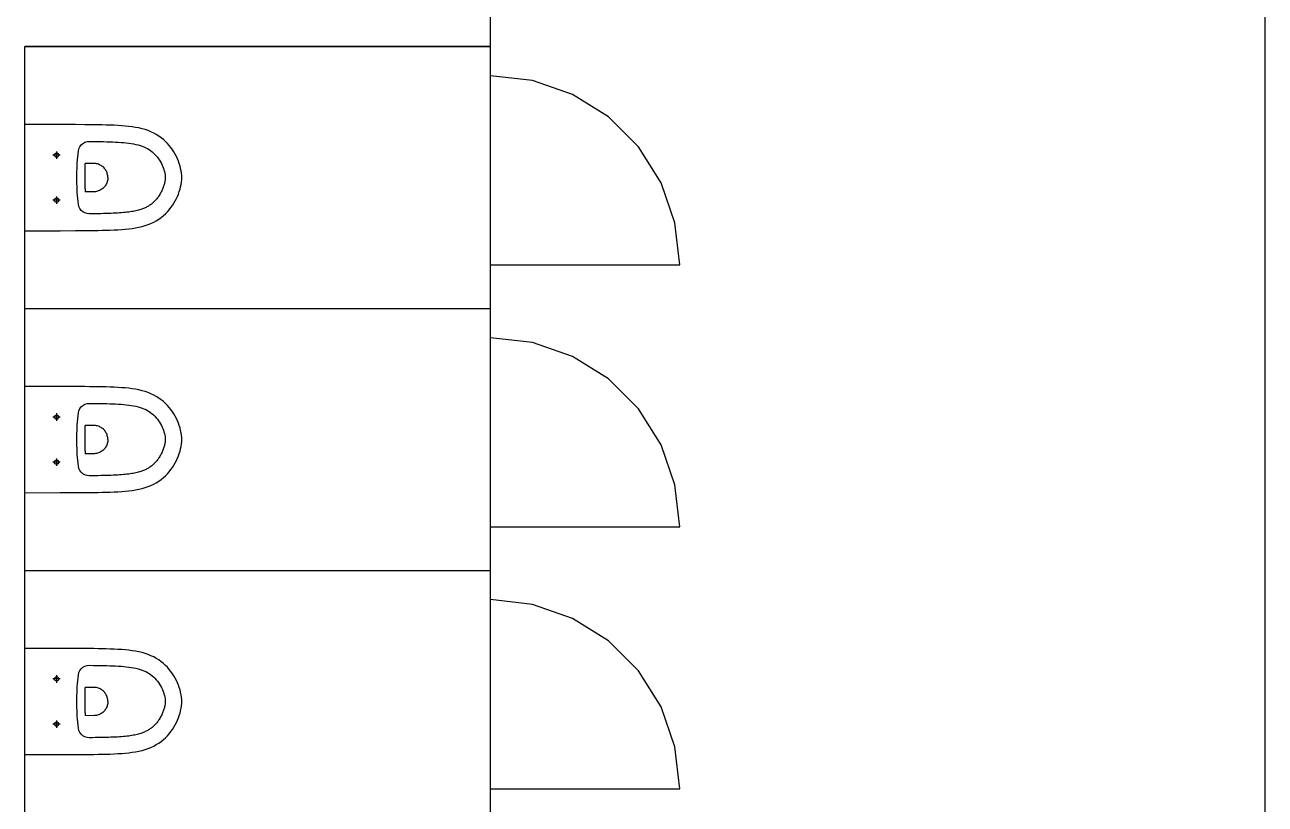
# Model space of a CAD drawing. Header units: centimetres. Extents: x 0 to 12606, y -30 to 2970.
# Drawn here: x 1937.2 to 2150.3, y 1401.7 to 1535.5 of the extents above; entities that cross this region are included whole.
import ezdxf

# ---------------------------------------------------------------- set-up
doc = ezdxf.new("R2010")
doc.units = ezdxf.units.CM
doc.layers.add('SCOTT-CERCEVE', color=7, linetype='CONTINUOUS')
doc.layers.add('SCOTT-MIMARI', color=8, linetype='CONTINUOUS')

msp = doc.modelspace()

# ---------------------------------------------------------------- linework, layer by layer
at = {"layer": 'SCOTT-CERCEVE'}
msp.add_line((2150.3, 0), (2150.3, 2970), dxfattribs=at)
at = {"layer": 'SCOTT-MIMARI'}
for p, q in [((2017.24, 1531.8), (2017.24, 1539.3)), ((2017.24, 1531.8), (1937.24, 1531.8)), ((1937.24, 1531.8), (2017.24, 1531.8)), ((2017.24, 1486.8), (2017.24, 1531.8)), ((1944.21, 1518.41), (1937.24, 1518.42)), ((1937.24, 1500.17), (1937.24, 1518.42)), ((1945.93, 1518.4), (1944.21, 1518.41)), ((1947.55, 1518.39), (1945.93, 1518.4)), ((1948.33, 1518.38), (1947.55, 1518.39)), ((1949.09, 1518.38), (1948.33, 1518.38)), ((1949.82, 1518.37), (1949.09, 1518.38)), ((1950.54, 1518.35), (1949.82, 1518.37)), ((1951.24, 1518.33), (1950.54, 1518.35)), ((1951.92, 1518.31), (1951.24, 1518.33)), ((1952.59, 1518.29), (1951.92, 1518.31)), ((1953.24, 1518.25), (1952.59, 1518.29)), ((1953.88, 1518.21), (1953.24, 1518.25)), ((1954.5, 1518.16), (1953.88, 1518.21)), ((1955.1, 1518.1), (1954.5, 1518.16)), ((1955.69, 1518.02), (1955.1, 1518.1)), ((1956.27, 1517.93), (1955.69, 1518.02)), ((1956.83, 1517.82), (1956.27, 1517.93)), ((1957.38, 1517.69), (1956.83, 1517.82)), ((1957.91, 1517.54), (1957.38, 1517.69)), ((1958.42, 1517.37), (1957.91, 1517.54)), ((1958.91, 1517.17), (1958.42, 1517.37)), ((1959.38, 1516.95), (1958.91, 1517.17)), ((1948.32, 1515.52), (1948.96, 1515.51)), ((1948.96, 1515.51), (1949.58, 1515.5)), ((1949.58, 1515.5), (1950.17, 1515.49)), ((1950.17, 1515.49), (1950.75, 1515.48)), ((1950.75, 1515.48), (1951.3, 1515.47)), ((1951.3, 1515.47), (1951.82, 1515.45)), ((1951.82, 1515.45), (1952.33, 1515.43)), ((1952.33, 1515.43), (1952.82, 1515.41)), ((1952.82, 1515.41), (1953.3, 1515.38)), ((1953.3, 1515.38), (1953.77, 1515.35)), ((1953.77, 1515.35), (1954.23, 1515.31)), ((1954.23, 1515.31), (1954.67, 1515.27)), ((1954.67, 1515.27), (1955.11, 1515.22)), ((1955.11, 1515.22), (1955.53, 1515.16)), ((1955.53, 1515.16), (1955.93, 1515.09)), ((1955.93, 1515.09), (1956.32, 1515.01)), ((1956.32, 1515.01), (1956.69, 1514.92)), ((1956.69, 1514.92), (1957.04, 1514.82)), ((1959.83, 1516.7), (1959.38, 1516.95)), ((1960.25, 1516.43), (1959.83, 1516.7)), ((1960.66, 1516.14), (1960.25, 1516.43)), ((1961.04, 1515.83), (1960.66, 1516.14)), ((1961.39, 1515.51), (1961.04, 1515.83)), ((1961.73, 1515.17), (1961.39, 1515.51)), ((1962.04, 1514.82), (1961.73, 1515.17)), ((1943.33, 1513.17), (1942.05, 1513.17)), ((1942.69, 1513.81), (1942.69, 1512.53)), ((1946.3, 1512.36), (1946.35, 1512.87)), ((1946.35, 1512.87), (1946.4, 1513.37)), ((1946.4, 1513.37), (1946.46, 1513.88)), ((1957.04, 1514.82), (1957.38, 1514.71)), ((1957.38, 1514.71), (1957.71, 1514.58)), ((1957.71, 1514.58), (1958.01, 1514.44)), ((1958.01, 1514.44), (1958.31, 1514.29)), ((1958.31, 1514.29), (1958.59, 1514.12)), ((1958.59, 1514.12), (1958.85, 1513.93)), ((1958.85, 1513.93), (1959.11, 1513.73)), ((1959.11, 1513.73), (1959.35, 1513.52)), ((1959.35, 1513.52), (1959.58, 1513.29)), ((1959.58, 1513.29), (1959.8, 1513.05)), ((1959.8, 1513.05), (1960.01, 1512.8)), ((1960.01, 1512.8), (1960.2, 1512.54)), ((1962.33, 1514.45), (1962.04, 1514.82)), ((1962.6, 1514.08), (1962.33, 1514.45)), ((1962.85, 1513.7), (1962.6, 1514.08)), ((1963.07, 1513.31), (1962.85, 1513.7)), ((1963.28, 1512.92), (1963.07, 1513.31)), ((1963.47, 1512.52), (1963.28, 1512.92)), ((1946.19, 1510.32), (1946.21, 1510.83)), ((1946.21, 1510.83), (1946.23, 1511.34)), ((1946.23, 1511.34), (1946.26, 1511.85)), ((1946.26, 1511.85), (1946.3, 1512.36)), ((1948.98, 1511.73), (1947.62, 1511.72)), ((1947.62, 1511.22), (1947.62, 1511.72)), ((1947.62, 1511), (1947.62, 1511.22)), ((1947.62, 1510.13), (1947.62, 1511)), ((1949.18, 1511.73), (1948.98, 1511.73)), ((1949.37, 1511.71), (1949.18, 1511.73)), ((1949.55, 1511.68), (1949.37, 1511.71)), ((1949.72, 1511.64), (1949.55, 1511.68)), ((1949.89, 1511.59), (1949.72, 1511.64)), ((1950.05, 1511.52), (1949.89, 1511.59)), ((1950.2, 1511.45), (1950.05, 1511.52)), ((1950.34, 1511.37), (1950.2, 1511.45)), ((1950.48, 1511.28), (1950.34, 1511.37)), ((1950.61, 1511.18), (1950.48, 1511.28)), ((1950.73, 1511.07), (1950.61, 1511.18)), ((1950.85, 1510.95), (1950.73, 1511.07)), ((1950.96, 1510.83), (1950.85, 1510.95)), ((1951.06, 1510.7), (1950.96, 1510.83)), ((1951.15, 1510.56), (1951.06, 1510.7)), ((1960.2, 1512.54), (1960.38, 1512.28)), ((1960.38, 1512.28), (1960.54, 1512)), ((1960.54, 1512), (1960.69, 1511.73)), ((1960.69, 1511.73), (1960.82, 1511.45)), ((1960.82, 1511.45), (1960.95, 1511.17)), ((1960.95, 1511.17), (1961.05, 1510.89)), ((1961.05, 1510.89), (1961.14, 1510.61)), ((1963.63, 1512.11), (1963.47, 1512.52)), ((1963.78, 1511.7), (1963.63, 1512.11)), ((1963.91, 1511.29), (1963.78, 1511.7)), ((1964.01, 1510.88), (1963.91, 1511.29)), ((1964.09, 1510.47), (1964.01, 1510.88)), ((1946.18, 1509.81), (1946.19, 1510.32)), ((1946.18, 1509.3), (1946.18, 1509.81)), ((1946.18, 1508.79), (1946.18, 1509.3)), ((1946.19, 1508.28), (1946.18, 1508.79)), ((1947.62, 1509.09), (1947.62, 1510.13)), ((1947.62, 1508.25), (1947.62, 1509.09)), ((1951.23, 1510.42), (1951.15, 1510.56)), ((1951.3, 1510.27), (1951.23, 1510.42)), ((1951.36, 1510.11), (1951.3, 1510.27)), ((1951.36, 1508.48), (1951.3, 1508.33)), ((1951.41, 1509.95), (1951.36, 1510.11)), ((1951.41, 1508.64), (1951.36, 1508.48)), ((1951.45, 1509.79), (1951.41, 1509.95)), ((1951.45, 1508.8), (1951.41, 1508.64)), ((1951.48, 1509.63), (1951.45, 1509.79)), ((1951.48, 1508.97), (1951.45, 1508.8)), ((1951.49, 1509.46), (1951.48, 1509.63)), ((1951.49, 1509.13), (1951.48, 1508.97)), ((1951.5, 1509.3), (1951.49, 1509.46)), ((1951.5, 1509.3), (1951.49, 1509.13)), ((1961.14, 1510.61), (1961.22, 1510.33)), ((1961.22, 1510.33), (1961.28, 1510.06)), ((1961.28, 1508.55), (1961.25, 1508.41)), ((1961.28, 1510.06), (1961.32, 1509.8)), ((1961.3, 1508.68), (1961.28, 1508.55)), ((1961.32, 1508.81), (1961.3, 1508.68)), ((1961.32, 1509.8), (1961.34, 1509.55)), ((1961.33, 1508.94), (1961.32, 1508.81)), ((1961.34, 1509.06), (1961.33, 1508.94)), ((1961.34, 1509.55), (1961.35, 1509.3)), ((1961.35, 1509.18), (1961.34, 1509.06)), ((1961.35, 1509.3), (1961.35, 1509.18)), ((1964.15, 1510.05), (1964.09, 1510.47)), ((1964.09, 1508.13), (1964.15, 1508.54)), ((1964.19, 1509.64), (1964.15, 1510.05)), ((1964.15, 1508.54), (1964.19, 1508.95)), ((1964.19, 1509.3), (1964.19, 1509.64)), ((1964.19, 1508.95), (1964.19, 1509.3)), ((1946.21, 1507.76), (1946.19, 1508.28)), ((1946.23, 1507.25), (1946.21, 1507.76)), ((1946.26, 1506.75), (1946.23, 1507.25)), ((1946.3, 1506.24), (1946.26, 1506.75)), ((1947.62, 1507.37), (1947.62, 1508.25)), ((1947.62, 1507.37), (1947.62, 1506.87)), ((1948.99, 1506.86), (1947.62, 1506.87)), ((1949.19, 1506.87), (1948.99, 1506.86)), ((1949.38, 1506.88), (1949.19, 1506.87)), ((1949.56, 1506.91), (1949.38, 1506.88)), ((1949.74, 1506.96), (1949.56, 1506.91)), ((1949.9, 1507.01), (1949.74, 1506.96)), ((1950.06, 1507.07), (1949.9, 1507.01)), ((1950.21, 1507.15), (1950.06, 1507.07)), ((1950.35, 1507.23), (1950.21, 1507.15)), ((1950.49, 1507.32), (1950.35, 1507.23)), ((1950.62, 1507.42), (1950.49, 1507.32)), ((1950.74, 1507.53), (1950.62, 1507.42)), ((1950.85, 1507.64), (1950.74, 1507.53)), ((1950.96, 1507.77), (1950.85, 1507.64)), ((1951.06, 1507.9), (1950.96, 1507.77)), ((1951.15, 1508.04), (1951.06, 1507.9)), ((1951.23, 1508.18), (1951.15, 1508.04)), ((1951.3, 1508.33), (1951.23, 1508.18)), ((1960.42, 1506.38), (1960.32, 1506.23)), ((1960.51, 1506.54), (1960.42, 1506.38)), ((1960.6, 1506.7), (1960.51, 1506.54)), ((1960.68, 1506.85), (1960.6, 1506.7)), ((1960.76, 1507.01), (1960.68, 1506.85)), ((1960.84, 1507.17), (1960.76, 1507.01)), ((1960.91, 1507.33), (1960.84, 1507.17)), ((1960.97, 1507.5), (1960.91, 1507.33)), ((1961.03, 1507.66), (1960.97, 1507.5)), ((1961.09, 1507.81), (1961.03, 1507.66)), ((1961.14, 1507.97), (1961.09, 1507.81)), ((1961.18, 1508.12), (1961.14, 1507.97)), ((1961.22, 1508.27), (1961.18, 1508.12)), ((1961.25, 1508.41), (1961.22, 1508.27)), ((1963.47, 1506.08), (1963.63, 1506.48)), ((1963.63, 1506.48), (1963.78, 1506.89)), ((1963.78, 1506.89), (1963.91, 1507.3)), ((1963.91, 1507.3), (1964.01, 1507.72)), ((1964.01, 1507.72), (1964.09, 1508.13)), ((1943.33, 1505.42), (1942.05, 1505.42)), ((1942.69, 1506.06), (1942.69, 1504.78)), ((1946.35, 1505.73), (1946.3, 1506.24)), ((1946.4, 1505.22), (1946.35, 1505.73)), ((1946.46, 1504.71), (1946.4, 1505.22)), ((1958.22, 1504.26), (1958.08, 1504.18)), ((1958.35, 1504.33), (1958.22, 1504.26)), ((1958.48, 1504.41), (1958.35, 1504.33)), ((1958.61, 1504.49), (1958.48, 1504.41)), ((1958.74, 1504.58), (1958.61, 1504.49)), ((1958.86, 1504.67), (1958.74, 1504.58)), ((1958.98, 1504.76), (1958.86, 1504.67)), ((1959.1, 1504.85), (1958.98, 1504.76)), ((1959.22, 1504.96), (1959.1, 1504.85)), ((1959.34, 1505.06), (1959.22, 1504.96)), ((1959.45, 1505.17), (1959.34, 1505.06)), ((1959.57, 1505.29), (1959.45, 1505.17)), ((1959.68, 1505.41), (1959.57, 1505.29)), ((1959.79, 1505.53), (1959.68, 1505.41)), ((1959.9, 1505.66), (1959.79, 1505.53)), ((1960.01, 1505.8), (1959.9, 1505.66)), ((1960.12, 1505.94), (1960.01, 1505.8)), ((1960.22, 1506.08), (1960.12, 1505.94)), ((1960.32, 1506.23), (1960.22, 1506.08)), ((1962.33, 1504.14), (1962.6, 1504.51)), ((1962.6, 1504.51), (1962.85, 1504.9)), ((1962.85, 1504.9), (1963.07, 1505.28)), ((1963.07, 1505.28), (1963.28, 1505.68)), ((1963.28, 1505.68), (1963.47, 1506.08)), ((1948.84, 1503.08), (1948.32, 1503.08)), ((1949.35, 1503.09), (1948.84, 1503.08)), ((1949.83, 1503.09), (1949.35, 1503.09)), ((1950.31, 1503.1), (1949.83, 1503.09)), ((1950.76, 1503.11), (1950.31, 1503.1)), ((1951.2, 1503.12), (1950.76, 1503.11)), ((1951.62, 1503.14), (1951.2, 1503.12)), ((1952.03, 1503.15), (1951.62, 1503.14)), ((1952.43, 1503.17), (1952.03, 1503.15)), ((1952.8, 1503.18), (1952.43, 1503.17)), ((1953.17, 1503.2), (1952.8, 1503.18)), ((1953.52, 1503.23), (1953.17, 1503.2)), ((1953.86, 1503.25), (1953.52, 1503.23)), ((1954.18, 1503.28), (1953.86, 1503.25)), ((1954.49, 1503.31), (1954.18, 1503.28)), ((1954.79, 1503.34), (1954.49, 1503.31)), ((1955.08, 1503.37), (1954.79, 1503.34)), ((1955.35, 1503.41), (1955.08, 1503.37)), ((1955.61, 1503.45), (1955.35, 1503.41)), ((1955.86, 1503.49), (1955.61, 1503.45)), ((1956.1, 1503.54), (1955.86, 1503.49)), ((1956.33, 1503.59), (1956.1, 1503.54)), ((1956.55, 1503.64), (1956.33, 1503.59)), ((1956.76, 1503.69), (1956.55, 1503.64)), ((1956.95, 1503.74), (1956.76, 1503.69)), ((1957.14, 1503.8), (1956.95, 1503.74)), ((1957.32, 1503.86), (1957.14, 1503.8)), ((1957.48, 1503.92), (1957.32, 1503.86)), ((1957.64, 1503.98), (1957.48, 1503.92)), ((1957.79, 1504.05), (1957.64, 1503.98)), ((1957.94, 1504.12), (1957.79, 1504.05)), ((1958.08, 1504.18), (1957.94, 1504.12)), ((1959.83, 1501.89), (1960.25, 1502.16)), ((1960.25, 1502.16), (1960.66, 1502.45)), ((1960.66, 1502.45), (1961.04, 1502.76)), ((1961.04, 1502.76), (1961.39, 1503.08)), ((1961.39, 1503.08), (1961.73, 1503.42)), ((1961.73, 1503.42), (1962.04, 1503.77)), ((1962.04, 1503.77), (1962.33, 1504.14)), ((1937.24, 1500.17), (1943.31, 1500.18)), ((1943.31, 1500.18), (1945.93, 1500.19)), ((1945.93, 1500.19), (1947.55, 1500.2)), ((1947.55, 1500.2), (1948.33, 1500.21)), ((1948.33, 1500.21), (1949.09, 1500.22)), ((1949.09, 1500.22), (1949.82, 1500.23)), ((1949.82, 1500.23), (1950.54, 1500.24)), ((1950.54, 1500.24), (1951.24, 1500.26)), ((1951.24, 1500.26), (1951.92, 1500.28)), ((1951.92, 1500.28), (1952.59, 1500.31)), ((1952.59, 1500.31), (1953.24, 1500.34)), ((1953.24, 1500.34), (1953.88, 1500.38)), ((1953.88, 1500.38), (1954.5, 1500.43)), ((1954.5, 1500.43), (1955.1, 1500.49)), ((1955.1, 1500.49), (1955.69, 1500.57)), ((1955.69, 1500.57), (1956.27, 1500.66)), ((1956.27, 1500.66), (1956.83, 1500.77)), ((1956.83, 1500.77), (1957.38, 1500.9)), ((1957.38, 1500.9), (1957.91, 1501.05)), ((1957.91, 1501.05), (1958.42, 1501.22)), ((1958.42, 1501.22), (1958.91, 1501.42)), ((1958.91, 1501.42), (1959.38, 1501.65)), ((1959.38, 1501.65), (1959.83, 1501.89)), ((1937.24, 1486.8), (2017.24, 1486.8)), ((2017.24, 1441.8), (2017.24, 1486.8)), ((1944.21, 1473.41), (1937.24, 1473.42)), ((1937.24, 1455.17), (1937.24, 1473.42)), ((1945.93, 1473.4), (1944.21, 1473.41)), ((1947.55, 1473.39), (1945.93, 1473.4)), ((1948.33, 1473.38), (1947.55, 1473.39)), ((1949.09, 1473.38), (1948.33, 1473.38)), ((1949.82, 1473.37), (1949.09, 1473.38)), ((1950.54, 1473.35), (1949.82, 1473.37)), ((1951.24, 1473.33), (1950.54, 1473.35)), ((1951.92, 1473.31), (1951.24, 1473.33)), ((1952.59, 1473.29), (1951.92, 1473.31)), ((1953.24, 1473.25), (1952.59, 1473.29)), ((1953.88, 1473.21), (1953.24, 1473.25)), ((1954.5, 1473.16), (1953.88, 1473.21)), ((1955.1, 1473.1), (1954.5, 1473.16)), ((1955.69, 1473.02), (1955.1, 1473.1)), ((1956.27, 1472.93), (1955.69, 1473.02)), ((1956.83, 1472.82), (1956.27, 1472.93)), ((1957.38, 1472.69), (1956.83, 1472.82)), ((1957.91, 1472.54), (1957.38, 1472.69)), ((1958.42, 1472.37), (1957.91, 1472.54)), ((1958.91, 1472.17), (1958.42, 1472.37)), ((1948.32, 1470.52), (1948.96, 1470.51)), ((1948.96, 1470.51), (1949.58, 1470.5)), ((1949.58, 1470.5), (1950.17, 1470.49)), ((1950.17, 1470.49), (1950.75, 1470.48)), ((1950.75, 1470.48), (1951.3, 1470.47)), ((1951.3, 1470.47), (1951.82, 1470.45)), ((1951.82, 1470.45), (1952.33, 1470.43)), ((1952.33, 1470.43), (1952.82, 1470.41)), ((1952.82, 1470.41), (1953.3, 1470.38)), ((1953.3, 1470.38), (1953.77, 1470.35)), ((1953.77, 1470.35), (1954.23, 1470.31)), ((1954.23, 1470.31), (1954.67, 1470.27)), ((1954.67, 1470.27), (1955.11, 1470.22)), ((1955.11, 1470.22), (1955.53, 1470.16)), ((1955.53, 1470.16), (1955.93, 1470.09)), ((1959.38, 1471.95), (1958.91, 1472.17)), ((1959.83, 1471.7), (1959.38, 1471.95)), ((1960.25, 1471.43), (1959.83, 1471.7)), ((1960.66, 1471.14), (1960.25, 1471.43)), ((1961.04, 1470.83), (1960.66, 1471.14)), ((1961.39, 1470.51), (1961.04, 1470.83)), ((1961.73, 1470.17), (1961.39, 1470.51)), ((1962.04, 1469.82), (1961.73, 1470.17)), ((1943.33, 1468.17), (1942.05, 1468.17)), ((1942.69, 1468.81), (1942.69, 1467.53)), ((1946.35, 1467.87), (1946.4, 1468.37)), ((1946.4, 1468.37), (1946.46, 1468.88)), ((1955.93, 1470.09), (1956.32, 1470.01)), ((1956.32, 1470.01), (1956.69, 1469.92)), ((1956.69, 1469.92), (1957.04, 1469.82)), ((1957.04, 1469.82), (1957.38, 1469.71)), ((1957.38, 1469.71), (1957.71, 1469.58)), ((1957.71, 1469.58), (1958.01, 1469.44)), ((1958.01, 1469.44), (1958.31, 1469.29)), ((1958.31, 1469.29), (1958.59, 1469.12)), ((1958.59, 1469.12), (1958.85, 1468.93)), ((1958.85, 1468.93), (1959.11, 1468.73)), ((1959.11, 1468.73), (1959.35, 1468.52)), ((1959.35, 1468.52), (1959.58, 1468.29)), ((1959.58, 1468.29), (1959.8, 1468.05)), ((1959.8, 1468.05), (1960.01, 1467.8)), ((1962.33, 1469.45), (1962.04, 1469.82)), ((1962.6, 1469.08), (1962.33, 1469.45)), ((1962.85, 1468.7), (1962.6, 1469.08)), ((1963.07, 1468.31), (1962.85, 1468.7)), ((1963.28, 1467.92), (1963.07, 1468.31)), ((1946.21, 1465.83), (1946.23, 1466.34)), ((1946.23, 1466.34), (1946.26, 1466.85)), ((1946.26, 1466.85), (1946.3, 1467.36)), ((1946.3, 1467.36), (1946.35, 1467.87)), ((1948.98, 1466.73), (1947.62, 1466.72)), ((1947.62, 1466.22), (1947.62, 1466.72)), ((1947.62, 1466), (1947.62, 1466.22)), ((1947.62, 1465.13), (1947.62, 1466)), ((1949.18, 1466.73), (1948.98, 1466.73)), ((1949.37, 1466.71), (1949.18, 1466.73)), ((1949.55, 1466.68), (1949.37, 1466.71)), ((1949.72, 1466.64), (1949.55, 1466.68)), ((1949.89, 1466.59), (1949.72, 1466.64)), ((1950.05, 1466.52), (1949.89, 1466.59)), ((1950.2, 1466.45), (1950.05, 1466.52)), ((1950.34, 1466.37), (1950.2, 1466.45)), ((1950.48, 1466.28), (1950.34, 1466.37)), ((1950.61, 1466.18), (1950.48, 1466.28)), ((1950.73, 1466.07), (1950.61, 1466.18)), ((1950.85, 1465.95), (1950.73, 1466.07)), ((1950.96, 1465.83), (1950.85, 1465.95)), ((1960.01, 1467.8), (1960.2, 1467.54)), ((1960.2, 1467.54), (1960.38, 1467.28)), ((1960.38, 1467.28), (1960.54, 1467)), ((1960.54, 1467), (1960.69, 1466.73)), ((1960.69, 1466.73), (1960.82, 1466.45)), ((1960.82, 1466.45), (1960.95, 1466.17)), ((1960.95, 1466.17), (1961.05, 1465.89)), ((1961.05, 1465.89), (1961.14, 1465.61)), ((1963.47, 1467.52), (1963.28, 1467.92)), ((1963.63, 1467.11), (1963.47, 1467.52)), ((1963.78, 1466.7), (1963.63, 1467.11)), ((1963.91, 1466.29), (1963.78, 1466.7)), ((1964.01, 1465.88), (1963.91, 1466.29)), ((1964.09, 1465.47), (1964.01, 1465.88)), ((1946.18, 1464.81), (1946.19, 1465.32)), ((1946.18, 1464.3), (1946.18, 1464.81)), ((1946.18, 1463.79), (1946.18, 1464.3)), ((1946.19, 1463.28), (1946.18, 1463.79)), ((1946.19, 1465.32), (1946.21, 1465.83)), ((1947.62, 1464.09), (1947.62, 1465.13)), ((1947.62, 1463.25), (1947.62, 1464.09)), ((1951.06, 1465.7), (1950.96, 1465.83)), ((1951.15, 1465.56), (1951.06, 1465.7)), ((1951.23, 1465.42), (1951.15, 1465.56)), ((1951.3, 1465.27), (1951.23, 1465.42)), ((1951.36, 1465.11), (1951.3, 1465.27)), ((1951.41, 1464.95), (1951.36, 1465.11)), ((1951.45, 1464.79), (1951.41, 1464.95)), ((1951.45, 1463.8), (1951.41, 1463.64)), ((1951.48, 1464.63), (1951.45, 1464.79)), ((1951.48, 1463.97), (1951.45, 1463.8)), ((1951.49, 1464.46), (1951.48, 1464.63)), ((1951.49, 1464.13), (1951.48, 1463.97)), ((1951.5, 1464.3), (1951.49, 1464.46)), ((1951.5, 1464.3), (1951.49, 1464.13)), ((1961.14, 1465.61), (1961.22, 1465.33)), ((1961.22, 1465.33), (1961.28, 1465.06)), ((1961.28, 1465.06), (1961.32, 1464.8)), ((1961.32, 1463.81), (1961.3, 1463.68)), ((1961.32, 1464.8), (1961.34, 1464.55)), ((1961.33, 1463.94), (1961.32, 1463.81)), ((1961.34, 1464.06), (1961.33, 1463.94)), ((1961.34, 1464.55), (1961.35, 1464.3)), ((1961.35, 1464.18), (1961.34, 1464.06)), ((1961.35, 1464.3), (1961.35, 1464.18)), ((1964.15, 1465.05), (1964.09, 1465.47)), ((1964.19, 1464.64), (1964.15, 1465.05)), ((1964.15, 1463.54), (1964.19, 1463.95)), ((1964.19, 1464.3), (1964.19, 1464.64)), ((1964.19, 1463.95), (1964.19, 1464.3)), ((1946.21, 1462.76), (1946.19, 1463.28)), ((1946.23, 1462.25), (1946.21, 1462.76)), ((1946.26, 1461.75), (1946.23, 1462.25)), ((1946.3, 1461.24), (1946.26, 1461.75)), ((1947.62, 1462.37), (1947.62, 1463.25)), ((1947.62, 1462.37), (1947.62, 1461.87)), ((1948.99, 1461.86), (1947.62, 1461.87)), ((1949.19, 1461.87), (1948.99, 1461.86)), ((1949.38, 1461.88), (1949.19, 1461.87)), ((1949.56, 1461.91), (1949.38, 1461.88)), ((1949.74, 1461.96), (1949.56, 1461.91)), ((1949.9, 1462.01), (1949.74, 1461.96)), ((1950.06, 1462.07), (1949.9, 1462.01)), ((1950.21, 1462.15), (1950.06, 1462.07)), ((1950.35, 1462.23), (1950.21, 1462.15)), ((1950.49, 1462.32), (1950.35, 1462.23)), ((1950.62, 1462.42), (1950.49, 1462.32)), ((1950.74, 1462.53), (1950.62, 1462.42)), ((1950.85, 1462.64), (1950.74, 1462.53)), ((1950.96, 1462.77), (1950.85, 1462.64)), ((1951.06, 1462.9), (1950.96, 1462.77)), ((1951.15, 1463.04), (1951.06, 1462.9)), ((1951.23, 1463.18), (1951.15, 1463.04)), ((1951.3, 1463.33), (1951.23, 1463.18)), ((1951.36, 1463.48), (1951.3, 1463.33)), ((1951.41, 1463.64), (1951.36, 1463.48)), ((1960.6, 1461.7), (1960.51, 1461.54)), ((1960.68, 1461.85), (1960.6, 1461.7)), ((1960.76, 1462.01), (1960.68, 1461.85)), ((1960.84, 1462.17), (1960.76, 1462.01)), ((1960.91, 1462.33), (1960.84, 1462.17)), ((1960.97, 1462.5), (1960.91, 1462.33)), ((1961.03, 1462.66), (1960.97, 1462.5)), ((1961.09, 1462.81), (1961.03, 1462.66)), ((1961.14, 1462.97), (1961.09, 1462.81)), ((1961.18, 1463.12), (1961.14, 1462.97)), ((1961.22, 1463.27), (1961.18, 1463.12)), ((1961.25, 1463.41), (1961.22, 1463.27)), ((1961.28, 1463.55), (1961.25, 1463.41)), ((1961.3, 1463.68), (1961.28, 1463.55)), ((1963.63, 1461.48), (1963.78, 1461.89)), ((1963.78, 1461.89), (1963.91, 1462.3)), ((1963.91, 1462.3), (1964.01, 1462.72)), ((1964.01, 1462.72), (1964.09, 1463.13)), ((1964.09, 1463.13), (1964.15, 1463.54)), ((1943.33, 1460.42), (1942.05, 1460.42)), ((1942.69, 1461.06), (1942.69, 1459.78)), ((1946.35, 1460.73), (1946.3, 1461.24)), ((1946.4, 1460.22), (1946.35, 1460.73)), ((1946.46, 1459.71), (1946.4, 1460.22)), ((1958.61, 1459.49), (1958.48, 1459.41)), ((1958.74, 1459.58), (1958.61, 1459.49)), ((1958.86, 1459.67), (1958.74, 1459.58)), ((1958.98, 1459.76), (1958.86, 1459.67)), ((1959.1, 1459.85), (1958.98, 1459.76)), ((1959.22, 1459.96), (1959.1, 1459.85)), ((1959.34, 1460.06), (1959.22, 1459.96)), ((1959.45, 1460.17), (1959.34, 1460.06)), ((1959.57, 1460.29), (1959.45, 1460.17)), ((1959.68, 1460.41), (1959.57, 1460.29)), ((1959.79, 1460.53), (1959.68, 1460.41)), ((1959.9, 1460.66), (1959.79, 1460.53)), ((1960.01, 1460.8), (1959.9, 1460.66)), ((1960.12, 1460.94), (1960.01, 1460.8)), ((1960.22, 1461.08), (1960.12, 1460.94)), ((1960.32, 1461.23), (1960.22, 1461.08)), ((1960.42, 1461.38), (1960.32, 1461.23)), ((1960.51, 1461.54), (1960.42, 1461.38)), ((1962.33, 1459.14), (1962.6, 1459.51)), ((1962.6, 1459.51), (1962.85, 1459.9)), ((1962.85, 1459.9), (1963.07, 1460.28)), ((1963.07, 1460.28), (1963.28, 1460.68)), ((1963.28, 1460.68), (1963.47, 1461.08)), ((1963.47, 1461.08), (1963.63, 1461.48)), ((1948.84, 1458.08), (1948.32, 1458.08)), ((1949.35, 1458.09), (1948.84, 1458.08)), ((1949.83, 1458.09), (1949.35, 1458.09)), ((1950.31, 1458.1), (1949.83, 1458.09)), ((1950.76, 1458.11), (1950.31, 1458.1)), ((1951.2, 1458.12), (1950.76, 1458.11)), ((1951.62, 1458.14), (1951.2, 1458.12)), ((1952.03, 1458.15), (1951.62, 1458.14)), ((1952.43, 1458.17), (1952.03, 1458.15)), ((1952.8, 1458.18), (1952.43, 1458.17)), ((1953.17, 1458.2), (1952.8, 1458.18)), ((1953.52, 1458.23), (1953.17, 1458.2)), ((1953.86, 1458.25), (1953.52, 1458.23)), ((1954.18, 1458.28), (1953.86, 1458.25)), ((1954.49, 1458.31), (1954.18, 1458.28)), ((1954.79, 1458.34), (1954.49, 1458.31)), ((1955.08, 1458.37), (1954.79, 1458.34)), ((1955.35, 1458.41), (1955.08, 1458.37)), ((1955.61, 1458.45), (1955.35, 1458.41)), ((1955.86, 1458.49), (1955.61, 1458.45)), ((1956.1, 1458.54), (1955.86, 1458.49)), ((1956.33, 1458.59), (1956.1, 1458.54)), ((1956.55, 1458.64), (1956.33, 1458.59)), ((1956.76, 1458.69), (1956.55, 1458.64)), ((1956.95, 1458.74), (1956.76, 1458.69)), ((1957.14, 1458.8), (1956.95, 1458.74)), ((1957.32, 1458.86), (1957.14, 1458.8)), ((1957.48, 1458.92), (1957.32, 1458.86)), ((1957.64, 1458.98), (1957.48, 1458.92)), ((1957.79, 1459.05), (1957.64, 1458.98)), ((1957.94, 1459.12), (1957.79, 1459.05)), ((1958.08, 1459.18), (1957.94, 1459.12)), ((1958.22, 1459.26), (1958.08, 1459.18)), ((1958.35, 1459.33), (1958.22, 1459.26)), ((1958.48, 1459.41), (1958.35, 1459.33)), ((1960.25, 1457.16), (1960.66, 1457.45)), ((1960.66, 1457.45), (1961.04, 1457.76)), ((1961.04, 1457.76), (1961.39, 1458.08)), ((1961.39, 1458.08), (1961.73, 1458.42)), ((1961.73, 1458.42), (1962.04, 1458.77)), ((1962.04, 1458.77), (1962.33, 1459.14)), ((1948.33, 1455.21), (1949.09, 1455.22)), ((1949.09, 1455.22), (1949.82, 1455.23)), ((1949.82, 1455.23), (1950.54, 1455.24)), ((1950.54, 1455.24), (1951.24, 1455.26)), ((1951.24, 1455.26), (1951.92, 1455.28)), ((1951.92, 1455.28), (1952.59, 1455.31)), ((1952.59, 1455.31), (1953.24, 1455.34)), ((1953.24, 1455.34), (1953.88, 1455.38)), ((1953.88, 1455.38), (1954.5, 1455.43)), ((1954.5, 1455.43), (1955.1, 1455.49)), ((1955.1, 1455.49), (1955.69, 1455.57)), ((1955.69, 1455.57), (1956.27, 1455.66)), ((1956.27, 1455.66), (1956.83, 1455.77)), ((1956.83, 1455.77), (1957.38, 1455.9)), ((1957.38, 1455.9), (1957.91, 1456.05)), ((1957.91, 1456.05), (1958.42, 1456.22)), ((1958.42, 1456.22), (1958.91, 1456.42)), ((1958.91, 1456.42), (1959.38, 1456.65)), ((1959.38, 1456.65), (1959.83, 1456.89)), ((1959.83, 1456.89), (1960.25, 1457.16)), ((1937.24, 1455.17), (1943.31, 1455.18)), ((1943.31, 1455.18), (1945.93, 1455.19)), ((1945.93, 1455.19), (1947.55, 1455.2)), ((1947.55, 1455.2), (1948.33, 1455.21)), ((1937.24, 1441.8), (2017.24, 1441.8)), ((2017.24, 1396.8), (2017.24, 1441.8)), ((1944.21, 1428.41), (1937.24, 1428.42)), ((1937.24, 1410.17), (1937.24, 1428.42)), ((1945.93, 1428.4), (1944.21, 1428.41)), ((1947.55, 1428.39), (1945.93, 1428.4)), ((1948.33, 1428.38), (1947.55, 1428.39)), ((1949.09, 1428.38), (1948.33, 1428.38)), ((1949.82, 1428.37), (1949.09, 1428.38)), ((1950.54, 1428.35), (1949.82, 1428.37)), ((1951.24, 1428.33), (1950.54, 1428.35)), ((1951.92, 1428.31), (1951.24, 1428.33)), ((1952.59, 1428.29), (1951.92, 1428.31)), ((1953.24, 1428.25), (1952.59, 1428.29)), ((1953.88, 1428.21), (1953.24, 1428.25)), ((1954.5, 1428.16), (1953.88, 1428.21)), ((1955.1, 1428.1), (1954.5, 1428.16)), ((1955.69, 1428.02), (1955.1, 1428.1)), ((1956.27, 1427.93), (1955.69, 1428.02)), ((1956.83, 1427.82), (1956.27, 1427.93)), ((1957.38, 1427.69), (1956.83, 1427.82)), ((1957.91, 1427.54), (1957.38, 1427.69)), ((1958.42, 1427.37), (1957.91, 1427.54)), ((1948.32, 1425.52), (1948.96, 1425.51)), ((1948.96, 1425.51), (1949.58, 1425.5)), ((1949.58, 1425.5), (1950.17, 1425.49)), ((1950.17, 1425.49), (1950.75, 1425.48)), ((1950.75, 1425.48), (1951.3, 1425.47)), ((1951.3, 1425.47), (1951.82, 1425.45)), ((1951.82, 1425.45), (1952.33, 1425.43)), ((1952.33, 1425.43), (1952.82, 1425.41)), ((1952.82, 1425.41), (1953.3, 1425.38)), ((1958.91, 1427.17), (1958.42, 1427.37)), ((1959.38, 1426.95), (1958.91, 1427.17)), ((1959.83, 1426.7), (1959.38, 1426.95)), ((1960.25, 1426.43), (1959.83, 1426.7)), ((1960.66, 1426.14), (1960.25, 1426.43)), ((1961.04, 1425.83), (1960.66, 1426.14)), ((1961.39, 1425.51), (1961.04, 1425.83)), ((1961.73, 1425.17), (1961.39, 1425.51)), ((1942.69, 1423.81), (1942.69, 1422.53)), ((1946.35, 1422.87), (1946.4, 1423.37)), ((1946.4, 1423.37), (1946.46, 1423.88)), ((1953.3, 1425.38), (1953.77, 1425.35)), ((1953.77, 1425.35), (1954.23, 1425.31)), ((1954.23, 1425.31), (1954.67, 1425.27)), ((1954.67, 1425.27), (1955.11, 1425.22)), ((1955.11, 1425.22), (1955.53, 1425.16)), ((1955.53, 1425.16), (1955.93, 1425.09)), ((1955.93, 1425.09), (1956.32, 1425.01)), ((1956.32, 1425.01), (1956.69, 1424.92)), ((1956.69, 1424.92), (1957.04, 1424.82)), ((1957.04, 1424.82), (1957.38, 1424.71)), ((1957.38, 1424.71), (1957.71, 1424.58)), ((1957.71, 1424.58), (1958.01, 1424.44)), ((1958.01, 1424.44), (1958.31, 1424.29)), ((1958.31, 1424.29), (1958.59, 1424.12)), ((1958.59, 1424.12), (1958.85, 1423.93)), ((1958.85, 1423.93), (1959.11, 1423.73)), ((1959.11, 1423.73), (1959.35, 1423.52)), ((1959.35, 1423.52), (1959.58, 1423.29)), ((1959.58, 1423.29), (1959.8, 1423.05)), ((1962.04, 1424.82), (1961.73, 1425.17)), ((1962.33, 1424.45), (1962.04, 1424.82)), ((1962.6, 1424.08), (1962.33, 1424.45)), ((1962.85, 1423.7), (1962.6, 1424.08)), ((1963.07, 1423.31), (1962.85, 1423.7)), ((1963.28, 1422.92), (1963.07, 1423.31)), ((1943.33, 1423.17), (1942.05, 1423.17)), ((1946.21, 1420.83), (1946.23, 1421.34)), ((1946.23, 1421.34), (1946.26, 1421.85)), ((1946.26, 1421.85), (1946.3, 1422.36)), ((1946.3, 1422.36), (1946.35, 1422.87)), ((1948.98, 1421.73), (1947.62, 1421.72)), ((1947.62, 1421.22), (1947.62, 1421.72)), ((1947.62, 1421), (1947.62, 1421.22)), ((1949.18, 1421.73), (1948.98, 1421.73)), ((1949.37, 1421.71), (1949.18, 1421.73)), ((1949.55, 1421.68), (1949.37, 1421.71)), ((1949.72, 1421.64), (1949.55, 1421.68)), ((1949.89, 1421.59), (1949.72, 1421.64)), ((1950.05, 1421.52), (1949.89, 1421.59)), ((1950.2, 1421.45), (1950.05, 1421.52)), ((1950.34, 1421.37), (1950.2, 1421.45)), ((1950.48, 1421.28), (1950.34, 1421.37)), ((1950.61, 1421.18), (1950.48, 1421.28)), ((1950.73, 1421.07), (1950.61, 1421.18)), ((1959.8, 1423.05), (1960.01, 1422.8)), ((1960.01, 1422.8), (1960.2, 1422.54)), ((1960.2, 1422.54), (1960.38, 1422.28)), ((1960.38, 1422.28), (1960.54, 1422)), ((1960.54, 1422), (1960.69, 1421.73)), ((1960.69, 1421.73), (1960.82, 1421.45)), ((1960.82, 1421.45), (1960.95, 1421.17)), ((1960.95, 1421.17), (1961.05, 1420.89)), ((1963.47, 1422.52), (1963.28, 1422.92)), ((1963.63, 1422.11), (1963.47, 1422.52)), ((1963.78, 1421.7), (1963.63, 1422.11)), ((1963.91, 1421.29), (1963.78, 1421.7)), ((1964.01, 1420.88), (1963.91, 1421.29)), ((1946.18, 1419.81), (1946.19, 1420.32)), ((1946.18, 1419.3), (1946.18, 1419.81)), ((1946.18, 1418.79), (1946.18, 1419.3)), ((1946.19, 1420.32), (1946.21, 1420.83)), ((1947.62, 1420.13), (1947.62, 1421)), ((1947.62, 1419.09), (1947.62, 1420.13)), ((1947.62, 1418.25), (1947.62, 1419.09)), ((1950.85, 1420.95), (1950.73, 1421.07)), ((1950.96, 1420.83), (1950.85, 1420.95)), ((1951.06, 1420.7), (1950.96, 1420.83)), ((1951.15, 1420.56), (1951.06, 1420.7)), ((1951.23, 1420.42), (1951.15, 1420.56)), ((1951.3, 1420.27), (1951.23, 1420.42)), ((1951.36, 1420.11), (1951.3, 1420.27)), ((1951.41, 1419.95), (1951.36, 1420.11)), ((1951.45, 1419.79), (1951.41, 1419.95)), ((1951.48, 1419.63), (1951.45, 1419.79)), ((1951.49, 1419.46), (1951.48, 1419.63)), ((1951.49, 1419.13), (1951.48, 1418.97)), ((1951.5, 1419.3), (1951.49, 1419.46)), ((1951.5, 1419.3), (1951.49, 1419.13)), ((1961.05, 1420.89), (1961.14, 1420.61)), ((1961.14, 1420.61), (1961.22, 1420.33)), ((1961.22, 1420.33), (1961.28, 1420.06)), ((1961.28, 1420.06), (1961.32, 1419.8)), ((1961.32, 1419.8), (1961.34, 1419.55)), ((1961.34, 1419.06), (1961.33, 1418.94)), ((1961.34, 1419.55), (1961.35, 1419.3)), ((1961.35, 1419.18), (1961.34, 1419.06)), ((1961.35, 1419.3), (1961.35, 1419.18)), ((1964.09, 1420.47), (1964.01, 1420.88)), ((1964.15, 1420.05), (1964.09, 1420.47)), ((1964.19, 1419.64), (1964.15, 1420.05)), ((1964.19, 1419.3), (1964.19, 1419.64)), ((1964.19, 1418.95), (1964.19, 1419.3)), ((1946.19, 1418.28), (1946.18, 1418.79)), ((1946.21, 1417.76), (1946.19, 1418.28)), ((1946.23, 1417.25), (1946.21, 1417.76)), ((1946.26, 1416.75), (1946.23, 1417.25)), ((1947.62, 1417.37), (1947.62, 1418.25)), ((1947.62, 1417.37), (1947.62, 1416.87)), ((1948.99, 1416.86), (1947.62, 1416.87)), ((1949.19, 1416.87), (1948.99, 1416.86)), ((1949.38, 1416.88), (1949.19, 1416.87)), ((1949.56, 1416.91), (1949.38, 1416.88)), ((1949.74, 1416.96), (1949.56, 1416.91)), ((1949.9, 1417.01), (1949.74, 1416.96)), ((1950.06, 1417.07), (1949.9, 1417.01)), ((1950.21, 1417.15), (1950.06, 1417.07)), ((1950.35, 1417.23), (1950.21, 1417.15)), ((1950.49, 1417.32), (1950.35, 1417.23)), ((1950.62, 1417.42), (1950.49, 1417.32)), ((1950.74, 1417.53), (1950.62, 1417.42)), ((1950.85, 1417.64), (1950.74, 1417.53)), ((1950.96, 1417.77), (1950.85, 1417.64)), ((1951.06, 1417.9), (1950.96, 1417.77)), ((1951.15, 1418.04), (1951.06, 1417.9)), ((1951.23, 1418.18), (1951.15, 1418.04)), ((1951.3, 1418.33), (1951.23, 1418.18)), ((1951.36, 1418.48), (1951.3, 1418.33)), ((1951.41, 1418.64), (1951.36, 1418.48)), ((1951.45, 1418.8), (1951.41, 1418.64)), ((1951.48, 1418.97), (1951.45, 1418.8)), ((1960.76, 1417.01), (1960.68, 1416.85)), ((1960.84, 1417.17), (1960.76, 1417.01)), ((1960.91, 1417.33), (1960.84, 1417.17)), ((1960.97, 1417.5), (1960.91, 1417.33)), ((1961.03, 1417.66), (1960.97, 1417.5)), ((1961.09, 1417.81), (1961.03, 1417.66)), ((1961.14, 1417.97), (1961.09, 1417.81)), ((1961.18, 1418.12), (1961.14, 1417.97)), ((1961.22, 1418.27), (1961.18, 1418.12)), ((1961.25, 1418.41), (1961.22, 1418.27)), ((1961.28, 1418.55), (1961.25, 1418.41)), ((1961.3, 1418.68), (1961.28, 1418.55)), ((1961.32, 1418.81), (1961.3, 1418.68)), ((1961.33, 1418.94), (1961.32, 1418.81)), ((1963.63, 1416.48), (1963.78, 1416.89)), ((1963.78, 1416.89), (1963.91, 1417.3)), ((1963.91, 1417.3), (1964.01, 1417.72)), ((1964.01, 1417.72), (1964.09, 1418.13)), ((1964.09, 1418.13), (1964.15, 1418.54)), ((1964.15, 1418.54), (1964.19, 1418.95)), ((1943.33, 1415.42), (1942.05, 1415.42)), ((1942.69, 1416.06), (1942.69, 1414.78)), ((1946.3, 1416.24), (1946.26, 1416.75)), ((1946.35, 1415.73), (1946.3, 1416.24)), ((1946.4, 1415.22), (1946.35, 1415.73)), ((1946.46, 1414.71), (1946.4, 1415.22)), ((1958.98, 1414.76), (1958.86, 1414.67)), ((1959.1, 1414.85), (1958.98, 1414.76)), ((1959.22, 1414.96), (1959.1, 1414.85)), ((1959.34, 1415.06), (1959.22, 1414.96)), ((1959.45, 1415.17), (1959.34, 1415.06)), ((1959.57, 1415.29), (1959.45, 1415.17)), ((1959.68, 1415.41), (1959.57, 1415.29)), ((1959.79, 1415.53), (1959.68, 1415.41)), ((1959.9, 1415.66), (1959.79, 1415.53)), ((1960.01, 1415.8), (1959.9, 1415.66)), ((1960.12, 1415.94), (1960.01, 1415.8)), ((1960.22, 1416.08), (1960.12, 1415.94)), ((1960.32, 1416.23), (1960.22, 1416.08)), ((1960.42, 1416.38), (1960.32, 1416.23)), ((1960.51, 1416.54), (1960.42, 1416.38)), ((1960.6, 1416.7), (1960.51, 1416.54)), ((1960.68, 1416.85), (1960.6, 1416.7)), ((1962.6, 1414.51), (1962.85, 1414.9)), ((1962.85, 1414.9), (1963.07, 1415.28)), ((1963.07, 1415.28), (1963.28, 1415.68)), ((1963.28, 1415.68), (1963.47, 1416.08)), ((1963.47, 1416.08), (1963.63, 1416.48)), ((1948.84, 1413.08), (1948.32, 1413.08)), ((1949.35, 1413.09), (1948.84, 1413.08)), ((1949.83, 1413.09), (1949.35, 1413.09)), ((1950.31, 1413.1), (1949.83, 1413.09)), ((1950.76, 1413.11), (1950.31, 1413.1)), ((1951.2, 1413.12), (1950.76, 1413.11)), ((1951.62, 1413.14), (1951.2, 1413.12)), ((1952.03, 1413.15), (1951.62, 1413.14)), ((1952.43, 1413.17), (1952.03, 1413.15)), ((1952.8, 1413.18), (1952.43, 1413.17)), ((1953.17, 1413.2), (1952.8, 1413.18)), ((1953.52, 1413.23), (1953.17, 1413.2)), ((1953.86, 1413.25), (1953.52, 1413.23)), ((1954.18, 1413.28), (1953.86, 1413.25)), ((1954.49, 1413.31), (1954.18, 1413.28)), ((1954.79, 1413.34), (1954.49, 1413.31)), ((1955.08, 1413.37), (1954.79, 1413.34)), ((1955.35, 1413.41), (1955.08, 1413.37)), ((1955.61, 1413.45), (1955.35, 1413.41)), ((1955.86, 1413.49), (1955.61, 1413.45)), ((1956.1, 1413.54), (1955.86, 1413.49)), ((1956.33, 1413.59), (1956.1, 1413.54)), ((1956.55, 1413.64), (1956.33, 1413.59)), ((1956.76, 1413.69), (1956.55, 1413.64)), ((1956.95, 1413.74), (1956.76, 1413.69)), ((1957.14, 1413.8), (1956.95, 1413.74)), ((1957.32, 1413.86), (1957.14, 1413.8)), ((1957.48, 1413.92), (1957.32, 1413.86)), ((1957.64, 1413.98), (1957.48, 1413.92)), ((1957.79, 1414.05), (1957.64, 1413.98)), ((1957.94, 1414.12), (1957.79, 1414.05)), ((1958.08, 1414.18), (1957.94, 1414.12)), ((1958.22, 1414.26), (1958.08, 1414.18)), ((1958.35, 1414.33), (1958.22, 1414.26)), ((1958.48, 1414.41), (1958.35, 1414.33)), ((1958.61, 1414.49), (1958.48, 1414.41)), ((1958.74, 1414.58), (1958.61, 1414.49)), ((1958.86, 1414.67), (1958.74, 1414.58)), ((1960.66, 1412.45), (1961.04, 1412.76)), ((1961.04, 1412.76), (1961.39, 1413.08)), ((1961.39, 1413.08), (1961.73, 1413.42)), ((1961.73, 1413.42), (1962.04, 1413.77)), ((1962.04, 1413.77), (1962.33, 1414.14)), ((1962.33, 1414.14), (1962.6, 1414.51)), ((1954.5, 1410.43), (1955.1, 1410.49)), ((1955.1, 1410.49), (1955.69, 1410.57)), ((1955.69, 1410.57), (1956.27, 1410.66)), ((1956.27, 1410.66), (1956.83, 1410.77)), ((1956.83, 1410.77), (1957.38, 1410.9)), ((1957.38, 1410.9), (1957.91, 1411.05)), ((1957.91, 1411.05), (1958.42, 1411.22)), ((1958.42, 1411.22), (1958.91, 1411.42)), ((1958.91, 1411.42), (1959.38, 1411.65)), ((1959.38, 1411.65), (1959.83, 1411.89)), ((1959.83, 1411.89), (1960.25, 1412.16)), ((1960.25, 1412.16), (1960.66, 1412.45)), ((1937.24, 1410.17), (1943.31, 1410.18)), ((1943.31, 1410.18), (1945.93, 1410.19)), ((1945.93, 1410.19), (1947.55, 1410.2)), ((1947.55, 1410.2), (1948.33, 1410.21)), ((1948.33, 1410.21), (1949.09, 1410.22)), ((1949.09, 1410.22), (1949.82, 1410.23)), ((1949.82, 1410.23), (1950.54, 1410.24)), ((1950.54, 1410.24), (1951.24, 1410.26)), ((1951.24, 1410.26), (1951.92, 1410.28)), ((1951.92, 1410.28), (1952.59, 1410.31)), ((1952.59, 1410.31), (1953.24, 1410.34)), ((1953.24, 1410.34), (1953.88, 1410.38)), ((1953.88, 1410.38), (1954.5, 1410.43))]:
    msp.add_line(p, q, dxfattribs=at)
for points in [[(1937.24, 1279.3), (1937.24, 1531.8)], [(2049.74, 1494.3), (2048.92, 1501.53), (2046.52, 1508.4), (2042.65, 1514.56), (2037.5, 1519.71), (2031.34, 1523.58), (2024.47, 1525.98), (2017.24, 1526.8)], [(1946.46, 1513.88), (1946.54, 1514.26), (1946.71, 1514.61), (1946.94, 1514.92), (1947.23, 1515.17), (1947.57, 1515.36), (1947.94, 1515.48), (1948.32, 1515.52)], [(1948.32, 1503.08), (1947.94, 1503.11), (1947.57, 1503.23), (1947.23, 1503.42), (1946.94, 1503.67), (1946.71, 1503.98), (1946.54, 1504.34), (1946.46, 1504.71)], [(2017.24, 1494.3), (2049.74, 1494.3)], [(2049.74, 1449.3), (2048.92, 1456.53), (2046.52, 1463.4), (2042.65, 1469.56), (2037.5, 1474.71), (2031.34, 1478.58), (2024.47, 1480.98), (2017.24, 1481.8)], [(1946.46, 1468.88), (1946.54, 1469.26), (1946.71, 1469.61), (1946.94, 1469.92), (1947.23, 1470.17), (1947.57, 1470.36), (1947.94, 1470.48), (1948.32, 1470.52)], [(1948.32, 1458.08), (1947.94, 1458.11), (1947.57, 1458.23), (1947.23, 1458.42), (1946.94, 1458.67), (1946.71, 1458.98), (1946.54, 1459.34), (1946.46, 1459.71)], [(2017.24, 1449.3), (2049.74, 1449.3)], [(2049.74, 1404.3), (2048.92, 1411.53), (2046.52, 1418.4), (2042.65, 1424.56), (2037.5, 1429.71), (2031.34, 1433.58), (2024.47, 1435.98), (2017.24, 1436.8)], [(1946.46, 1423.88), (1946.54, 1424.26), (1946.71, 1424.61), (1946.94, 1424.92), (1947.23, 1425.17), (1947.57, 1425.36), (1947.94, 1425.48), (1948.32, 1425.52)], [(1948.32, 1413.08), (1947.94, 1413.11), (1947.57, 1413.23), (1947.23, 1413.42), (1946.94, 1413.67), (1946.71, 1413.98), (1946.54, 1414.34), (1946.46, 1414.71)], [(2017.24, 1404.3), (2049.74, 1404.3)]]:
    msp.add_lwpolyline(points, dxfattribs=at)
for centre in [(1942.69, 1513.17), (1942.69, 1505.42), (1942.69, 1468.17), (1942.69, 1460.42), (1942.69, 1423.17), (1942.69, 1415.42)]:
    msp.add_circle(centre, 0.375, dxfattribs=at)

doc.saveas('drawing.dxf')
